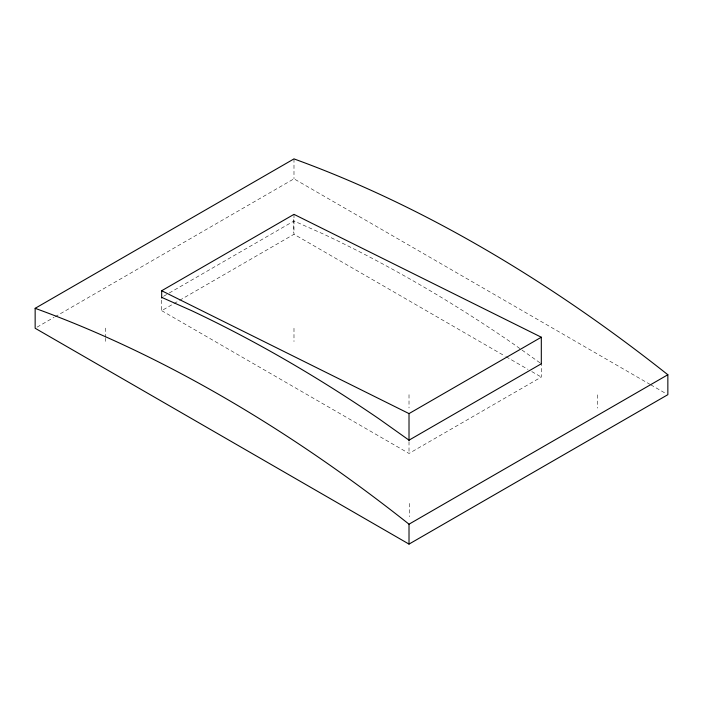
<?xml version="1.0" encoding="UTF-8"?>
<svg xmlns="http://www.w3.org/2000/svg" width="703" height="703" viewBox="0 0 703 703"><rect width="100%" height="100%" fill="white"/><g stroke="black" fill="none" stroke-linecap="round" stroke-linejoin="round"><path stroke-width="0.53" stroke-dasharray="3.52 2.64" d="M37.048 327.159L54.113 317.308M55.062 316.763L293.986 178.817L649.818 384.26M163.579 296.279L168.307 293.555M169.247 293.01L293.986 220.997L323.784 234.222A1444.173 833.802 60 0 1 511.512 342.607L521.151 349.461M161.69 300.172L161.69 310.656L173.026 304.109M173.975 303.564L178.703 300.84M179.643 300.295L293.986 234.275L505.158 356.201M161.69 310.656L409.014 453.453L541.31 377.072L541.31 365.226M650.767 384.813L665.952 393.575M506.116 356.755L527.988 369.383M531.793 371.579L541.31 377.072M522.03 350.085L541.31 363.785M597.392 394.84L597.392 408.118M409.304 503.427L409.304 516.705M409.014 394.673L409.014 407.951M409.014 441.607L409.014 453.453M293.986 158.896L293.986 178.817M293.986 214.353L293.986 234.275M293.986 328.257L293.986 341.535M293.696 219.503L293.696 232.781M105.608 328.09L105.608 337.282M105.608 338.31L105.608 341.368"/><path stroke-width="1.05" d="M35.15 308.327L293.986 158.896A1444.173 833.802 60 0 1 667.85 374.743L667.85 394.673L409.014 544.104L35.15 328.257L35.15 308.327A1444.173 833.802 60 0 1 409.014 524.183L667.85 374.743M161.69 298.072L161.69 290.734L293.986 214.353L541.31 337.22L541.31 364.145M161.69 290.734L409.014 413.601L541.31 337.22M541.31 363.785L409.014 440.166L379.216 418.988A1444.173 833.802 60 0 0 191.488 310.603L161.69 297.369M409.014 413.601L409.014 440.526M409.014 524.183L409.014 544.104"/></g></svg>
